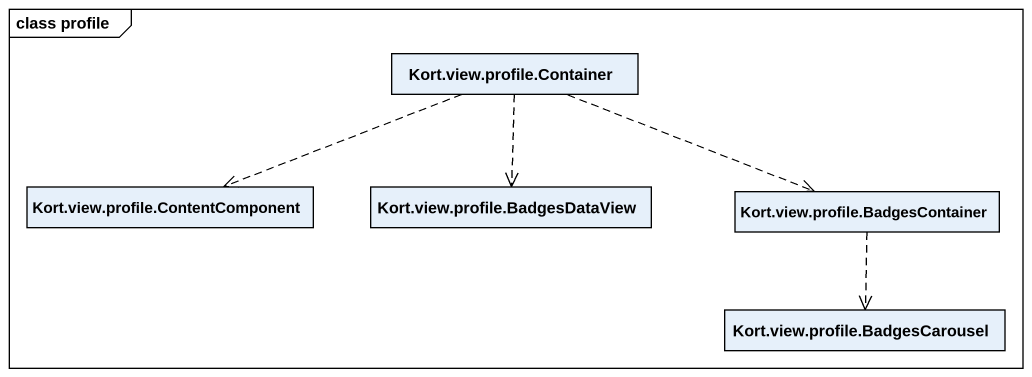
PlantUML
@startuml
mainframe class profile
hide circle
hide empty members
class "Kort.view.profile.Container" as Kort_view_profile_Container
class "Kort.view.profile.ContentComponent" as Kort_view_profile
class "Kort.view.profile.BadgesDataView" as Kort_view_profile_2
class "Kort.view.profile.BadgesContainer" as Kort_view_profile_3
class "Kort.view.profile.BadgesCarousel" as Kort_view_profile_4
Kort_view_profile_Container .left.> Kort_view_profile
Kort_view_profile_Container ..> Kort_view_profile_2
Kort_view_profile_Container .right.> Kort_view_profile_3
Kort_view_profile_3 ..> Kort_view_profile_4
@enduml
